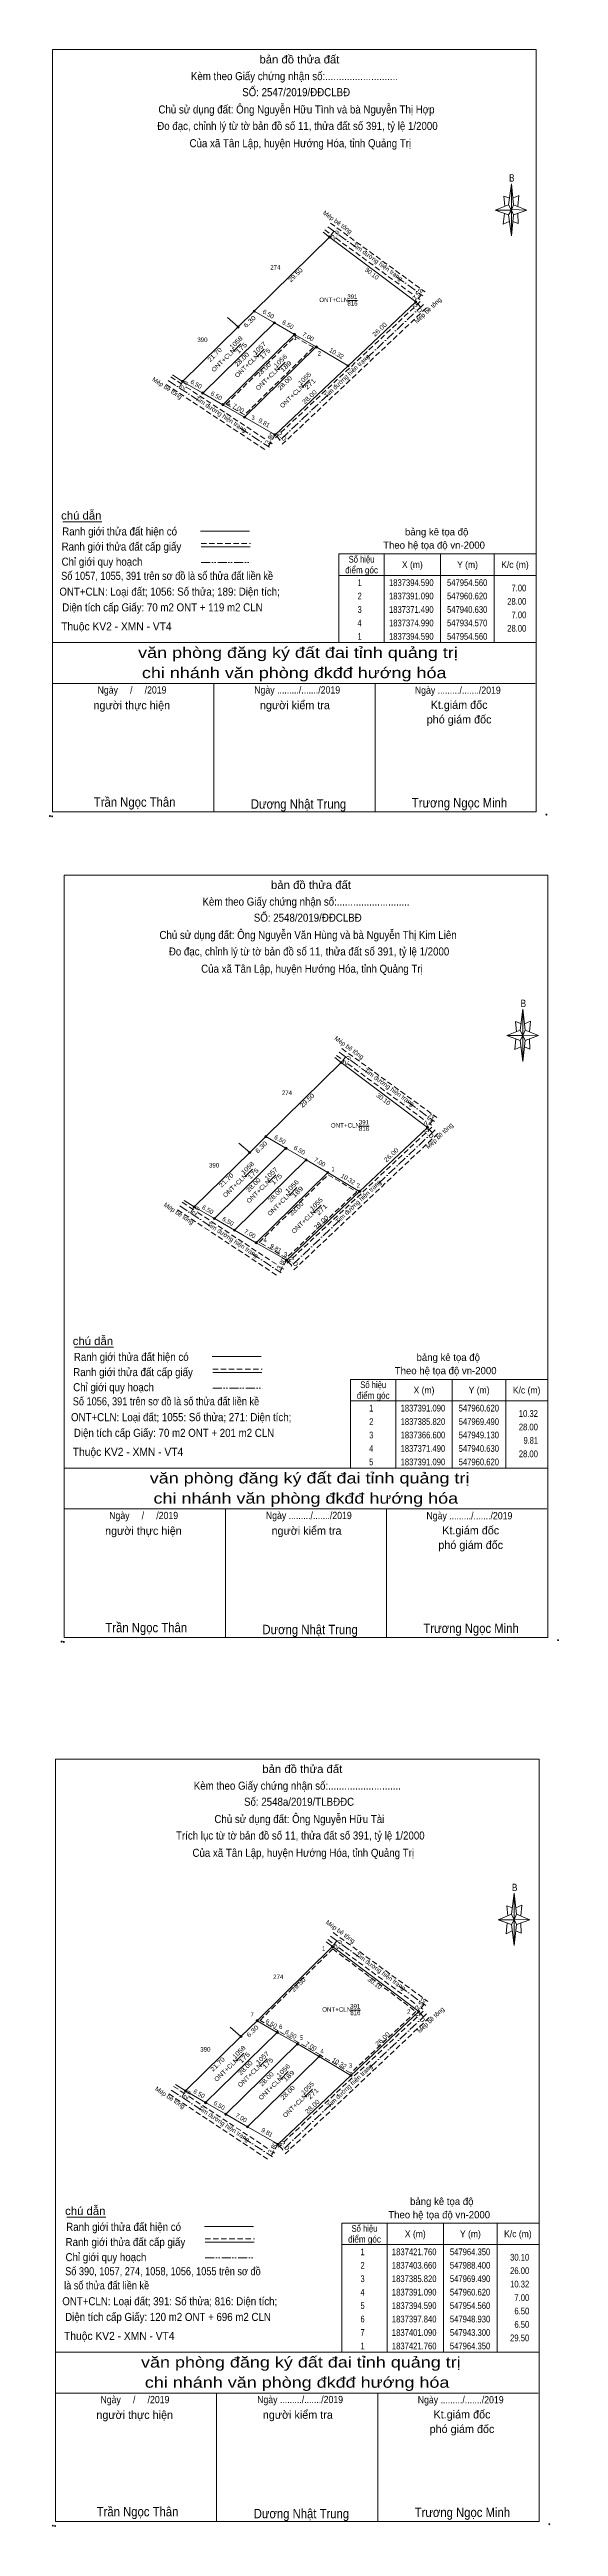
# Model space of a CAD drawing. Header units: metres. Extents: x 547336 to 548230, y 1836093 to 1837463.
# Drawn here: x 547703 to 547845, y 1836093 to 1836785 of the extents above; entities that cross this region are included whole.
import ezdxf
from ezdxf.enums import TextEntityAlignment as Align

# ---------------------------------------------------------------- set-up
doc = ezdxf.new("R2010")
doc.units = ezdxf.units.M
doc.header["$LTSCALE"] = 0.5
doc.header["$PDMODE"] = 32
doc.header["$PDSIZE"] = 0.25
for name, pattern in [('DASH_DOUBLE_DOT', [9.2, 5, -1.2, 0.3, -1.2, 0.3, -1.2]), ('DOT_DASHED', [7.7, 5, -1.2, 0.3, -1.2]), ('MEDIUM_DASHED', [4.5, 3, -1.5])]:
    doc.linetypes.add(name, pattern=pattern)
for name, color, linetype, lineweight in [('1', 7, 'Continuous', 13), ('10', 7, 'MEDIUM_DASHED', 13), ('17', 7, 'Continuous', 13), ('36', 7, 'MEDIUM_DASHED', 13), ('5', 7, 'Continuous', 13), ('6', 7, 'Continuous', 13), ('63', 7, 'Continuous', 13)]:
    doc.layers.add(name, color=color, linetype=linetype, lineweight=lineweight)

msp = doc.modelspace()

# ---------------------------------------------------------------- hatches: boundary and pattern name
at = {"layer": '63'}
for points in [[(547781.58, 1836732.23, 1), (547780.98, 1836732.23, 1)], [(547760.53, 1836711.56, 1), (547759.93, 1836711.56, 1)], [(547766.16, 1836708.31, 1), (547765.56, 1836708.31, 1)], [(547805.63, 1836714.13, 1), (547805.03, 1836714.13, 1)], [(547756.03, 1836707.15, 1), (547755.43, 1836707.15, 1)], [(547771.79, 1836705.06, 1), (547771.19, 1836705.06, 1)], [(547777.85, 1836701.56, 1), (547777.25, 1836701.56, 1)], [(547786.72, 1836696.29, 1), (547786.12, 1836696.29, 1)], [(547740.54, 1836691.95, 1), (547739.94, 1836691.95, 1)], [(547746.17, 1836688.7, 1), (547745.57, 1836688.7, 1)], [(547751.8, 1836685.46, 1), (547751.2, 1836685.46, 1)], [(547757.86, 1836681.96, 1), (547757.26, 1836681.96, 1)], [(547766.36, 1836677.07, 1), (547765.76, 1836677.07, 1)], [(547784.82, 1836501.92, 1), (547784.22, 1836501.92, 1)], [(547763.77, 1836481.25, 1), (547763.17, 1836481.25, 1)], [(547808.87, 1836483.82, 1), (547808.27, 1836483.82, 1)], [(547759.27, 1836476.84, 1), (547758.67, 1836476.84, 1)], [(547769.4, 1836478, 1), (547768.8, 1836478, 1)], [(547775.03, 1836474.75, 1), (547774.43, 1836474.75, 1)], [(547781.09, 1836471.25, 1), (547780.49, 1836471.25, 1)], [(547789.96, 1836465.98, 1), (547789.36, 1836465.98, 1)], [(547743.78, 1836461.64, 1), (547743.18, 1836461.64, 1)], [(547749.41, 1836458.39, 1), (547748.81, 1836458.39, 1)], [(547755.04, 1836455.15, 1), (547754.44, 1836455.15, 1)], [(547761.1, 1836451.65, 1), (547760.5, 1836451.65, 1)], [(547769.6, 1836446.76, 1), (547769, 1836446.76, 1)], [(547782.39, 1836255.27, 1), (547781.79, 1836255.27, 1)], [(547761.34, 1836234.6, 1), (547760.74, 1836234.6, 1)], [(547766.97, 1836231.35, 1), (547766.37, 1836231.35, 1)], [(547806.44, 1836237.17, 1), (547805.84, 1836237.17, 1)], [(547756.84, 1836230.19, 1), (547756.24, 1836230.19, 1)], [(547772.6, 1836228.1, 1), (547772, 1836228.1, 1)], [(547778.66, 1836224.6, 1), (547778.06, 1836224.6, 1)], [(547787.53, 1836219.33, 1), (547786.93, 1836219.33, 1)], [(547741.35, 1836214.99, 1), (547740.75, 1836214.99, 1)], [(547746.98, 1836211.74, 1), (547746.38, 1836211.74, 1)], [(547752.61, 1836208.5, 1), (547752.01, 1836208.5, 1)], [(547758.67, 1836205, 1), (547758.07, 1836205, 1)], [(547767.17, 1836200.11, 1), (547766.57, 1836200.11, 1)]]:
    msp.add_hatch(color=256, dxfattribs=at).paths.add_polyline_path(points)

# ---------------------------------------------------------------- linework, layer by layer
at = {"layer": '1'}
for points in [[(547781.28, 1836732.23), (547805.33, 1836714.13), (547786.42, 1836696.29), (547777.55, 1836701.56), (547771.49, 1836705.06), (547765.86, 1836708.31), (547760.23, 1836711.56)], [(547777.55, 1836701.56), (547786.42, 1836696.29), (547766.06, 1836677.07), (547757.56, 1836681.96)], [(547784.52, 1836501.92), (547808.57, 1836483.82), (547789.66, 1836465.98), (547780.79, 1836471.25), (547774.73, 1836474.75), (547769.1, 1836478), (547763.47, 1836481.25)], [(547766.67, 1836231.35), (547772.3, 1836228.1), (547752.31, 1836208.5), (547746.68, 1836211.74)], [(547772.3, 1836228.1), (547778.36, 1836224.6), (547758.37, 1836205), (547752.31, 1836208.5)], [(547778.36, 1836224.6), (547787.23, 1836219.33), (547766.87, 1836200.11), (547758.37, 1836205)]]:
    msp.add_lwpolyline(points, close=True, dxfattribs=at)
at = {"layer": '1', "linetype": 'MEDIUM_DASHED'}
for points in [[(547771.57, 1836704.44), (547776.73, 1836701.46), (547757.48, 1836682.58), (547752.32, 1836685.56)], [(547780.87, 1836470.62), (547788.83, 1836465.89), (547769.23, 1836447.38), (547761.62, 1836451.75)]]:
    msp.add_lwpolyline(points, close=True, dxfattribs=at)
at = {"layer": '10'}
for p, q in [((547781.48, 1836736.12), (547807.92, 1836716.9)), ((547779.95, 1836734.2), (547781.99, 1836732.71)), ((547782.49, 1836733.84), (547781.28, 1836732.23)), ((547783.1, 1836731.89), (547804.93, 1836715.9)), ((547806.85, 1836716.14), (547805.33, 1836714.13)), ((547805.91, 1836715.19), (547806.48, 1836714.77)), ((547767.66, 1836677.67), (547804.76, 1836712.51)), ((547808.27, 1836712.45), (547768.04, 1836674.4)), ((547806.7, 1836712.68), (547805.33, 1836714.13)), ((547805.54, 1836713.24), (547806.58, 1836714.22)), ((547735.62, 1836691.11), (547763.73, 1836672.57)), ((547736.92, 1836693.24), (547740.12, 1836691.13)), ((547739.24, 1836690.22), (547740.24, 1836691.95)), ((547741.25, 1836690.38), (547763.66, 1836675.61)), ((547764.17, 1836673.77), (547766.06, 1836677.07)), ((547764.61, 1836674.98), (547765.22, 1836674.58)), ((547767.45, 1836675.6), (547766.06, 1836677.07)), ((547766.15, 1836676.25), (547766.81, 1836676.87)), ((547783.19, 1836503.89), (547785.23, 1836502.4)), ((547785.73, 1836503.53), (547784.52, 1836501.92)), ((547784.72, 1836505.81), (547811.16, 1836486.59)), ((547786.34, 1836501.58), (547808.17, 1836485.59)), ((547770.9, 1836447.36), (547808, 1836482.2)), ((547811.51, 1836482.14), (547771.28, 1836444.09)), ((547810.09, 1836485.83), (547808.57, 1836483.82)), ((547809.94, 1836482.37), (547808.57, 1836483.82)), ((547808.78, 1836482.93), (547809.82, 1836483.91)), ((547809.15, 1836484.88), (547809.72, 1836484.46)), ((547738.86, 1836460.8), (547766.97, 1836442.26)), ((547740.16, 1836462.93), (547743.36, 1836460.82)), ((547742.48, 1836459.91), (547743.48, 1836461.64)), ((547744.49, 1836460.07), (547766.9, 1836445.3)), ((547767.41, 1836443.46), (547769.3, 1836446.76)), ((547770.69, 1836445.29), (547769.3, 1836446.76)), ((547769.39, 1836445.94), (547770.05, 1836446.56)), ((547767.85, 1836444.67), (547768.46, 1836444.27)), ((547782.29, 1836259.16), (547808.73, 1836239.94)), ((547780.76, 1836257.24), (547782.8, 1836255.75)), ((547783.3, 1836256.88), (547782.09, 1836255.27)), ((547783.91, 1836254.93), (547805.74, 1836238.94)), ((547807.66, 1836239.18), (547806.14, 1836237.17)), ((547806.72, 1836238.23), (547807.29, 1836237.81)), ((547768.47, 1836200.71), (547805.57, 1836235.55)), ((547809.08, 1836235.49), (547768.85, 1836197.44)), ((547807.51, 1836235.72), (547806.14, 1836237.17)), ((547806.35, 1836236.28), (547807.39, 1836237.26)), ((547736.43, 1836214.15), (547764.54, 1836195.61)), ((547737.73, 1836216.28), (547740.93, 1836214.17)), ((547740.05, 1836213.26), (547741.05, 1836214.99)), ((547742.06, 1836213.42), (547764.47, 1836198.65)), ((547764.98, 1836196.81), (547766.87, 1836200.11)), ((547765.42, 1836198.02), (547766.03, 1836197.62)), ((547768.26, 1836198.64), (547766.87, 1836200.11)), ((547766.96, 1836199.29), (547767.62, 1836199.91))]:
    msp.add_line(p, q, dxfattribs=at)
at = {"layer": '10', "linetype": 'Continuous'}
for p, q in [((547779.47, 1836733.6), (547781.28, 1836732.23)), ((547781.28, 1836732.23), (547805.33, 1836714.13)), ((547752.74, 1836709.75), (547755.73, 1836707.15)), ((547760.23, 1836711.56), (547765.86, 1836708.31)), ((547740.24, 1836691.95), (547755.73, 1836707.15)), ((547757.56, 1836681.96), (547777.55, 1836701.56)), ((547737.46, 1836693.78), (547740.24, 1836691.95)), ((547740.24, 1836691.95), (547745.87, 1836688.7)), ((547782.71, 1836503.29), (547784.52, 1836501.92)), ((547784.52, 1836501.92), (547808.57, 1836483.82)), ((547763.47, 1836481.25), (547769.1, 1836478)), ((547743.48, 1836461.64), (547758.97, 1836476.84)), ((547755.98, 1836479.44), (547758.97, 1836476.84)), ((547760.8, 1836451.65), (547780.79, 1836471.25)), ((547740.7, 1836463.47), (547743.48, 1836461.64)), ((547743.48, 1836461.64), (547749.11, 1836458.39)), ((547780.28, 1836256.64), (547782.09, 1836255.27)), ((547782.09, 1836255.27), (547806.14, 1836237.17)), ((547753.55, 1836232.79), (547756.54, 1836230.19)), ((547761.04, 1836234.6), (547766.67, 1836231.35)), ((547741.05, 1836214.99), (547756.54, 1836230.19)), ((547758.37, 1836205), (547778.36, 1836224.6)), ((547738.27, 1836216.82), (547741.05, 1836214.99)), ((547741.05, 1836214.99), (547746.68, 1836211.74))]:
    msp.add_line(p, q, dxfattribs=at)
for points in [[(547755.73, 1836707.15), (547760.23, 1836711.56), (547781.28, 1836732.23)], [(547745.87, 1836688.7), (547765.86, 1836708.31), (547771.49, 1836705.06)], [(547766.06, 1836677.07), (547786.42, 1836696.29), (547805.33, 1836714.13)], [(547745.87, 1836688.7), (547751.5, 1836685.46), (547771.49, 1836705.06), (547777.55, 1836701.56), (547786.42, 1836696.29)], [(547751.5, 1836685.46), (547757.56, 1836681.96), (547766.06, 1836677.07)], [(547758.97, 1836476.84), (547763.47, 1836481.25), (547784.52, 1836501.92)], [(547769.3, 1836446.76), (547789.66, 1836465.98), (547808.57, 1836483.82)], [(547749.11, 1836458.39), (547769.1, 1836478), (547774.73, 1836474.75)], [(547749.11, 1836458.39), (547754.74, 1836455.15), (547774.73, 1836474.75), (547780.79, 1836471.25), (547789.66, 1836465.98)], [(547754.74, 1836455.15), (547760.8, 1836451.65), (547769.3, 1836446.76)], [(547756.54, 1836230.19), (547761.04, 1836234.6), (547782.09, 1836255.27)], [(547746.68, 1836211.74), (547766.67, 1836231.35), (547772.3, 1836228.1)], [(547766.87, 1836200.11), (547787.23, 1836219.33), (547806.14, 1836237.17)], [(547746.68, 1836211.74), (547752.31, 1836208.5), (547772.3, 1836228.1), (547778.36, 1836224.6), (547787.23, 1836219.33)], [(547752.31, 1836208.5), (547758.37, 1836205), (547766.87, 1836200.11)]]:
    msp.add_lwpolyline(points, dxfattribs=at)
at = {"layer": '17'}
for p, q in [((547706.82, 1836652.79), (547717.68, 1836652.79)), ((547710.06, 1836422.48), (547720.92, 1836422.48)), ((547707.93, 1836179.78), (547718.79, 1836179.78))]:
    msp.add_line(p, q, dxfattribs=at)
at = {"layer": '36'}
msp.add_lwpolyline([(547782.13, 1836254.61), (547805.37, 1836237.13), (547787.16, 1836219.95), (547778.61, 1836225.03), (547772.55, 1836228.53), (547766.92, 1836231.78), (547761.86, 1836234.7)], close=True, dxfattribs=at)
at = {"layer": '5'}
for p, q in [((547831.24, 1836741.24), (547831.99, 1836747.1)), ((547831.24, 1836738.4), (547827.49, 1836739.74)), ((547832.59, 1836738.4), (547831.99, 1836732.54)), ((547833.94, 1836736), (547832.44, 1836736.6)), ((547832.59, 1836741.24), (547836.34, 1836739.74)), ((547833.79, 1836738.84), (547833.94, 1836736)), ((547703.94, 1836619.08), (547838.94, 1836619.08)), ((547703.94, 1836607.68), (547838.64, 1836607.68)), ((547703.94, 1836607.68), (547838.64, 1836607.68)), ((547703.94, 1836607.68), (547838.64, 1836607.68)), ((547748.94, 1836571.84), (547748.94, 1836607.68)), ((547793.94, 1836571.84), (547793.94, 1836607.68)), ((547834.48, 1836510.93), (547835.23, 1836516.79)), ((547834.48, 1836508.09), (547830.73, 1836509.43)), ((547835.83, 1836508.09), (547835.23, 1836502.23)), ((547835.83, 1836510.93), (547839.58, 1836509.43)), ((547837.03, 1836508.53), (547837.18, 1836505.69)), ((547837.18, 1836505.69), (547835.68, 1836506.29)), ((547707.18, 1836388.77), (547842.18, 1836388.77)), ((547707.18, 1836377.37), (547841.88, 1836377.37)), ((547707.18, 1836377.37), (547841.88, 1836377.37)), ((547707.18, 1836377.37), (547841.88, 1836377.37)), ((547752.18, 1836341.53), (547752.18, 1836377.37)), ((547797.18, 1836341.53), (547797.18, 1836377.37)), ((547832.05, 1836264.28), (547832.8, 1836270.14)), ((547832.05, 1836261.44), (547828.3, 1836262.78)), ((547833.4, 1836261.44), (547832.8, 1836255.58)), ((547834.75, 1836259.04), (547833.25, 1836259.64)), ((547833.4, 1836264.28), (547837.15, 1836262.78)), ((547834.6, 1836261.88), (547834.75, 1836259.04)), ((547704.75, 1836142.12), (547839.75, 1836142.12)), ((547704.75, 1836130.72), (547839.45, 1836130.72)), ((547704.75, 1836130.72), (547839.45, 1836130.72)), ((547704.75, 1836130.72), (547839.45, 1836130.72)), ((547749.75, 1836094.88), (547749.75, 1836130.72)), ((547794.75, 1836094.88), (547794.75, 1836130.72))]:
    msp.add_line(p, q, dxfattribs=at)
for points in [[(547703.94, 1836784.54), (547838.94, 1836784.54), (547838.94, 1836571.84), (547703.94, 1836571.84)], [(547831.99, 1836747.1), (547832.59, 1836741.24), (547831.99, 1836739.74)], [(547831.99, 1836739.74), (547827.49, 1836739.74), (547831.24, 1836741.24), (547832.59, 1836738.4), (547836.34, 1836739.74), (547831.99, 1836739.9)], [(547831.99, 1836739.74), (547831.99, 1836732.54), (547831.24, 1836738.4)], [(547707.18, 1836554.23), (547842.18, 1836554.23), (547842.18, 1836341.53), (547707.18, 1836341.53)], [(547835.23, 1836516.79), (547835.83, 1836510.93), (547835.23, 1836509.43)], [(547835.23, 1836509.43), (547830.73, 1836509.43), (547834.48, 1836510.93), (547835.83, 1836508.09), (547839.58, 1836509.43), (547835.23, 1836509.59)], [(547835.23, 1836509.43), (547835.23, 1836502.23), (547834.48, 1836508.09)], [(547704.75, 1836307.58), (547839.75, 1836307.58), (547839.75, 1836094.88), (547704.75, 1836094.88)], [(547832.8, 1836270.14), (547833.4, 1836264.28), (547832.8, 1836262.78)], [(547832.8, 1836262.78), (547828.3, 1836262.78), (547832.05, 1836264.28), (547833.4, 1836261.44), (547837.15, 1836262.78), (547832.8, 1836262.94)], [(547832.8, 1836262.78), (547832.8, 1836255.58), (547832.05, 1836261.44)]]:
    msp.add_lwpolyline(points, close=True, dxfattribs=at)
for points in [[(547831.54, 1836743.04), (547829.89, 1836743.64), (547830.19, 1836740.8)], [(547832.44, 1836743.04), (547834.09, 1836743.8), (547833.79, 1836740.8)], [(547831.99, 1836739.74), (547831.24, 1836741.24), (547827.49, 1836739.74)], [(547830.04, 1836738.84), (547829.74, 1836735.84), (547831.39, 1836736.6)], [(547831.99, 1836739.74), (547832.59, 1836738.4), (547836.34, 1836739.74)], [(547838.94, 1836571.84), (547703.94, 1836571.84), (547703.94, 1836607.68)], [(547835.23, 1836509.43), (547834.48, 1836510.93), (547830.73, 1836509.43)], [(547833.28, 1836508.53), (547832.98, 1836505.53), (547834.63, 1836506.29)], [(547834.78, 1836512.73), (547833.13, 1836513.33), (547833.43, 1836510.49)], [(547835.23, 1836509.43), (547835.83, 1836508.09), (547839.58, 1836509.43)], [(547835.68, 1836512.73), (547837.33, 1836513.49), (547837.03, 1836510.49)], [(547842.18, 1836341.53), (547707.18, 1836341.53), (547707.18, 1836377.37)], [(547832.35, 1836266.08), (547830.7, 1836266.68), (547831, 1836263.84)], [(547833.25, 1836266.08), (547834.9, 1836266.84), (547834.6, 1836263.84)], [(547832.8, 1836262.78), (547832.05, 1836264.28), (547828.3, 1836262.78)], [(547830.85, 1836261.88), (547830.55, 1836258.88), (547832.2, 1836259.64)], [(547832.8, 1836262.78), (547833.4, 1836261.44), (547837.15, 1836262.78)], [(547839.75, 1836094.88), (547704.75, 1836094.88), (547704.75, 1836130.72)]]:
    msp.add_lwpolyline(points, dxfattribs=at)
for p in [(547703.23, 1836570.68), (547703.83, 1836570.58), (547706.47, 1836340.37), (547707.07, 1836340.27), (547704.04, 1836093.72), (547704.64, 1836093.62)]:
    msp.add_point(p, dxfattribs=at)
at = {"layer": '6'}
for p, q in [((547745.22, 1836650.19), (547758.92, 1836650.19)), ((547745.42, 1836645.79), (547759.14, 1836645.79)), ((547748.46, 1836419.88), (547762.16, 1836419.88)), ((547748.66, 1836415.48), (547762.38, 1836415.48)), ((547746.33, 1836177.18), (547760.03, 1836177.18)), ((547746.53, 1836172.78), (547760.25, 1836172.78))]:
    msp.add_line(p, q, dxfattribs=at)
at = {"layer": '6', "linetype": 'MEDIUM_DASHED'}
for p, q in [((547745.42, 1836646.72), (547759.22, 1836646.72)), ((547748.66, 1836416.41), (547762.46, 1836416.41)), ((547746.53, 1836173.71), (547760.33, 1836173.71))]:
    msp.add_line(p, q, dxfattribs=at)
at = {"layer": '6'}
for p in [(547841.78, 1836571.08), (547845.02, 1836340.77), (547842.59, 1836094.12)]:
    msp.add_point(p, dxfattribs=at)
at = {"layer": '63', "linetype": 'DOT_DASHED'}
for p, q in [((547780.74, 1836735.11), (547788.58, 1836729.41)), ((547799.98, 1836721.14), (547807.33, 1836715.79)), ((547807.51, 1836713.45), (547790.86, 1836697.71)), ((547736.2, 1836692.22), (547744.71, 1836686.61)), ((547780.86, 1836688.25), (547767.02, 1836675.16)), ((547756.39, 1836678.9), (547764.49, 1836673.56)), ((547783.98, 1836504.8), (547791.82, 1836499.1)), ((547803.22, 1836490.83), (547810.57, 1836485.48)), ((547810.75, 1836483.14), (547794.1, 1836467.4)), ((547739.44, 1836461.91), (547747.95, 1836456.3)), ((547784.1, 1836457.94), (547770.26, 1836444.85)), ((547759.63, 1836448.59), (547767.73, 1836443.25)), ((547781.55, 1836258.15), (547789.39, 1836252.45)), ((547800.79, 1836244.18), (547808.14, 1836238.83)), ((547808.32, 1836236.49), (547791.67, 1836220.75)), ((547737.01, 1836215.26), (547745.52, 1836209.65)), ((547781.67, 1836211.29), (547767.83, 1836198.2)), ((547757.2, 1836201.94), (547765.3, 1836196.6))]:
    msp.add_line(p, q, dxfattribs=at)
at = {"layer": '63'}
for p, q in [((547786.29, 1836714.51), (547789.08, 1836714.51)), ((547754.33, 1836700.31), (547756.5, 1836702.48)), ((547760.88, 1836698.74), (547763.05, 1836700.91)), ((547766.72, 1836695.18), (547768.89, 1836697.35)), ((547773.48, 1836690.26), (547775.65, 1836692.43)), ((547796.48, 1836643.84), (547796.48, 1836619.08)), ((547812.24, 1836643.84), (547812.24, 1836619.08)), ((547827.24, 1836643.84), (547827.24, 1836619.08)), ((547783.88, 1836637.84), (547838.94, 1836637.84)), ((547789.53, 1836484.2), (547792.32, 1836484.2)), ((547757.57, 1836470), (547759.74, 1836472.17)), ((547764.12, 1836468.43), (547766.29, 1836470.6)), ((547769.96, 1836464.87), (547772.13, 1836467.04)), ((547776.72, 1836459.95), (547778.89, 1836462.12)), ((547799.74, 1836413.51), (547799.74, 1836388.77)), ((547815.48, 1836413.51), (547815.48, 1836388.77)), ((547830.48, 1836413.51), (547830.48, 1836388.77)), ((547787.14, 1836407.51), (547842.18, 1836407.51)), ((547787.1, 1836237.55), (547789.89, 1836237.55)), ((547755.14, 1836223.35), (547757.31, 1836225.52)), ((547761.69, 1836221.78), (547763.86, 1836223.95)), ((547767.53, 1836218.22), (547769.7, 1836220.39)), ((547774.29, 1836213.3), (547776.46, 1836215.47)), ((547797.3, 1836178.12), (547797.3, 1836142.12)), ((547813.05, 1836178.12), (547813.05, 1836142.12)), ((547828.05, 1836178.12), (547828.05, 1836142.12)), ((547784.7, 1836172.12), (547839.75, 1836172.12))]:
    msp.add_line(p, q, dxfattribs=at)
at = {"layer": '63', "linetype": 'DASH_DOUBLE_DOT'}
for p, q in [((547745.47, 1836641.41), (547759.27, 1836641.41)), ((547748.71, 1836411.1), (547762.51, 1836411.1)), ((547746.58, 1836168.4), (547760.38, 1836168.4))]:
    msp.add_line(p, q, dxfattribs=at)
at = {"layer": '63'}
for points in [[(547783.88, 1836643.84), (547838.94, 1836643.84), (547838.94, 1836619.08), (547783.88, 1836619.08)], [(547787.14, 1836413.51), (547842.18, 1836413.51), (547842.18, 1836388.77), (547787.14, 1836388.77)], [(547784.7, 1836178.12), (547839.75, 1836178.12), (547839.75, 1836142.12), (547784.7, 1836142.12)]]:
    msp.add_lwpolyline(points, close=True, dxfattribs=at)
for centre in [(547781.28, 1836732.23), (547760.23, 1836711.56), (547765.86, 1836708.31), (547805.33, 1836714.13), (547755.73, 1836707.15), (547771.49, 1836705.06), (547777.55, 1836701.56), (547786.42, 1836696.29), (547740.24, 1836691.95), (547745.87, 1836688.7), (547751.5, 1836685.46), (547757.56, 1836681.96), (547766.06, 1836677.07), (547784.52, 1836501.92), (547763.47, 1836481.25), (547808.57, 1836483.82), (547758.97, 1836476.84), (547769.1, 1836478), (547774.73, 1836474.75), (547780.79, 1836471.25), (547789.66, 1836465.98), (547743.48, 1836461.64), (547749.11, 1836458.39), (547754.74, 1836455.15), (547760.8, 1836451.65), (547769.3, 1836446.76), (547782.09, 1836255.27), (547761.04, 1836234.6), (547766.67, 1836231.35), (547806.14, 1836237.17), (547756.54, 1836230.19), (547772.3, 1836228.1), (547778.36, 1836224.6), (547787.23, 1836219.33), (547741.05, 1836214.99), (547746.68, 1836211.74), (547752.31, 1836208.5), (547758.37, 1836205), (547766.87, 1836200.11)]:
    msp.add_circle(centre, 0.3, dxfattribs=at)

# ---------------------------------------------------------------- texts
at = {"layer": '1'}
for s, width, p in [('ONT+CLN', 0.95, (547782.44, 1836714.08)), ('391', 0.8, (547787.62, 1836714.95)), ('816', 0.85, (547787.655, 1836713.1)), ('ONT+CLN', 0.95, (547785.68, 1836483.77)), ('816', 0.85, (547790.895, 1836482.79)), ('391', 0.8, (547790.86, 1836484.64)), ('ONT+CLN', 0.95, (547783.25, 1836237.12)), ('391', 0.8, (547788.43, 1836237.99)), ('816', 0.85, (547788.465, 1836236.14))]:
    msp.add_text(s, height=1.25, dxfattribs=dict(at, width=width)).set_placement(p, align=Align.CENTER)
at = {"layer": '10', "width": 0.85}
for s, p in [('274', (547766.13, 1836723.17)), ('390', (547745.79, 1836702.94)), ('274', (547769.37, 1836492.86)), ('390', (547749.03, 1836472.63)), ('274', (547766.94, 1836246.21)), ('390', (547746.6, 1836225.98))]:
    msp.add_text(s, height=1.25, dxfattribs=at).set_placement(p, align=Align.CENTER)
at = {"layer": '36'}
for s, width, p in [('1', 0.65, (547771.695, 1836703.52)), ('2', 0.8, (547778.43, 1836699.16)), ('4', 0.8, (547753.135, 1836685.13)), ('3', 0.75, (547759.91, 1836681.23)), ('1', 0.65, (547782.225, 1836471.59)), ('2', 0.8, (547789.27, 1836466.97)), ('4', 0.8, (547763.265, 1836451.77)), ('3', 0.75, (547769.02, 1836447.78)), ('1', 0.65, (547779.625, 1836254.16)), ('7', 0.75, (547759.66, 1836235.72)), ('6', 0.8, (547767.65, 1836232.28)), ('2', 0.8, (547803.35, 1836236.53)), ('5', 0.75, (547773.42, 1836229.24)), ('4', 0.8, (547779.175, 1836225.49)), ('3', 0.75, (547787.12, 1836221.49))]:
    msp.add_text(s, height=1.25, dxfattribs=dict(at, width=width)).set_placement(p, align=Align.CENTER)
for s, p in [('Theo hệ tọa độ vn-2000', (547810.425, 1836645.27)), ('bảng kê tọa độ', (547811.145, 1836648.98)), ('bảng kê tọa độ', (547814.385, 1836418.67)), ('Theo hệ tọa độ vn-2000', (547813.665, 1836414.96)), ('bảng kê tọa độ', (547812.575, 1836183.18)), ('Theo hệ tọa độ vn-2000', (547811.855, 1836179.47))]:
    msp.add_text(s, height=2, dxfattribs=at).set_placement(p, align=Align.CENTER)
at = {"layer": '5'}
for s, height, width, p in [('Kèm theo Giấy chứng nhận số:...........................', 2.25, 0.9, (547771.46, 1836776)), ('bản đồ thửa đất', 2.25, 1.05, (547772.845, 1836780.66)), ('SỐ: 2547/2019/ĐĐCLBĐ', 2.25, 0.9, (547771.935, 1836771.52)), ('Đo đạc, chỉnh lý từ tờ bản đồ số 11, thửa đất số 391, tỷ lệ 1/2000 ', 2.25, 0.9, (547772.67, 1836762.1)), ('Chủ sử dụng đất: Ông Nguyễn Hữu Tình và bà Nguyễn Thị Hợp', 2.25, 0.9, (547772.02, 1836766.7)), ('Của xã Tân Lập, huyện Hướng Hóa, tỉnh Quảng Trị', 2.25, 0.9, (547773.105, 1836757.28)), ('B', 2.066, 0.8, (547832.115, 1836747.7)), ('văn phòng đăng ký đất đai tỉnh quảng trị', 3, 1.25, (547772.435, 1836614.8)), ('chi nhánh văn phòng đkđđ hướng hóa', 3, 1.25, (547771.395, 1836609.16)), ('Ngày     /     /2019', 2.025, 0.9, (547726.135, 1836604.85)), ('Ngày ........./......./2019', 2.025, 0.9, (547772.225, 1836604.86)), ('Ngày ........./......./2019', 2.025, 0.9, (547817.045, 1836604.79)), ('Trần Ngọc Thân', 2.62, 0.9, (547726.86, 1836573.28)), ('Dương Nhật Trung', 2.62, 0.9, (547772.595, 1836572.74)), ('Trương Ngọc Minh', 2.62, 0.9, (547817.52, 1836573.08)), ('bản đồ thửa đất', 2.25, 1.05, (547776.085, 1836550.35)), ('Kèm theo Giấy chứng nhận số:...........................', 2.25, 0.9, (547774.7, 1836545.69)), ('SỐ: 2548/2019/ĐĐCLBĐ', 2.25, 0.9, (547775.175, 1836541.21)), ('Chủ sử dụng đất: Ông Nguyễn Văn Hùng và bà Nguyễn Thị Kim Liên', 2.25, 0.9, (547775.26, 1836536.39)), ('Đo đạc, chỉnh lý từ tờ bản đồ số 11, thửa đất số 391, tỷ lệ 1/2000 ', 2.25, 0.9, (547775.91, 1836531.79)), ('Của xã Tân Lập, huyện Hướng Hóa, tỉnh Quảng Trị', 2.25, 0.9, (547776.345, 1836526.97)), ('B', 2.066, 0.8, (547835.355, 1836517.39)), ('văn phòng đăng ký đất đai tỉnh quảng trị', 3, 1.25, (547775.675, 1836384.49)), ('Ngày     /     /2019', 2.025, 0.9, (547729.375, 1836374.54)), ('chi nhánh văn phòng đkđđ hướng hóa', 3, 1.25, (547774.635, 1836378.85)), ('Ngày ........./......./2019', 2.025, 0.9, (547775.465, 1836374.55)), ('Ngày ........./......./2019', 2.025, 0.9, (547820.285, 1836374.48)), ('Trần Ngọc Thân', 2.62, 0.9, (547730.1, 1836342.97)), ('Dương Nhật Trung', 2.62, 0.9, (547775.835, 1836342.43)), ('Trương Ngọc Minh', 2.62, 0.9, (547820.76, 1836342.77)), ('Kèm theo Giấy chứng nhận số:...........................', 2.25, 0.9, (547772.27, 1836299.04)), ('bản đồ thửa đất', 2.25, 1.05, (547773.655, 1836303.7)), ('Số: 2548a/2019/TLBĐĐC', 2.25, 0.9, (547772.75, 1836294.56)), ('Trích lục từ tờ bản đồ số 11, thửa đất số 391, tỷ lệ 1/2000 ', 2.25, 0.9, (547773.475, 1836285.14)), ('Chủ sử dụng đất: Ông Nguyễn Hữu Tài', 2.25, 0.9, (547772.83, 1836289.74)), ('Của xã Tân Lập, huyện Hướng Hóa, tỉnh Quảng Trị', 2.25, 0.9, (547773.915, 1836280.32)), ('B', 2.066, 0.8, (547832.925, 1836270.74)), ('văn phòng đăng ký đất đai tỉnh quảng trị', 3, 1.25, (547773.245, 1836137.84)), ('chi nhánh văn phòng đkđđ hướng hóa', 3, 1.25, (547772.205, 1836132.2)), ('Ngày     /     /2019', 2.025, 0.9, (547726.945, 1836127.89)), ('Ngày ........./......./2019', 2.025, 0.9, (547773.035, 1836127.9)), ('Ngày ........./......./2019', 2.025, 0.9, (547817.855, 1836127.83)), ('Trần Ngọc Thân', 2.62, 0.9, (547727.67, 1836096.32)), ('Dương Nhật Trung', 2.62, 0.9, (547773.405, 1836095.78)), ('Trương Ngọc Minh', 2.62, 0.9, (547818.33, 1836096.12))]:
    msp.add_text(s, height=height, dxfattribs=dict(at, width=width)).set_placement(p, align=Align.CENTER)
for s, p in [('người thực hiện', (547726.07, 1836600.47)), ('người kiểm tra', (547771.59, 1836600.5)), ('phó giám đốc', (547817.41, 1836596.52)), ('Kt.giám đốc', (547817.405, 1836600.59)), ('người thực hiện', (547729.31, 1836370.16)), ('người kiểm tra', (547774.83, 1836370.19)), ('Kt.giám đốc', (547820.645, 1836370.28)), ('phó giám đốc', (547820.65, 1836366.21)), ('người thực hiện', (547726.88, 1836123.51)), ('người kiểm tra', (547772.4, 1836123.54)), ('phó giám đốc', (547818.22, 1836119.56)), ('Kt.giám đốc', (547818.215, 1836123.63))]:
    msp.add_text(s, height=2.25, dxfattribs=at).set_placement(p, align=Align.CENTER)
at = {"layer": '6'}
for s, width, p in [('chú dẫn', 1.05, (547706.35, 1836653.41)), ('Ranh giới thửa đất cấp giấy', 0.9, (547706.48, 1836644.74)), ('Ranh giới thửa đất hiện có ', 0.9, (547706.65, 1836648.97)), ('Số 1057, 1055, 391 trên sơ đồ là số thửa đất liền kề', 0.85, (547706.36, 1836636.59)), ('Chỉ giới quy hoạch', 0.9, (547706.47, 1836640.53)), ('ONT+CLN: Loại đất; 1056: Số thửa; 189: Diện tích;', 0.9, (547705.86, 1836632.17)), ('Thuộc KV2 - XMN - VT4', 0.95, (547706.36, 1836622.49)), ('Diện tích cấp Giấy: 70 m2 ONT + 119 m2 CLN', 0.9, (547706.66, 1836627.79)), ('chú dẫn', 1.05, (547709.59, 1836423.1)), ('Ranh giới thửa đất hiện có ', 0.9, (547709.89, 1836418.66)), ('Chỉ giới quy hoạch', 0.9, (547709.71, 1836410.22)), ('Ranh giới thửa đất cấp giấy', 0.9, (547709.72, 1836414.43)), ('ONT+CLN: Loại đất; 1055: Số thửa; 271: Diện tích;', 0.9, (547709.1, 1836401.86)), ('Số 1056, 391 trên sơ đồ là số thửa đất liền kề', 0.85, (547709.6, 1836406.28)), ('Diện tích cấp Giấy: 70 m2 ONT + 201 m2 CLN', 0.9, (547709.9, 1836397.48)), ('Thuộc KV2 - XMN - VT4', 0.95, (547709.6, 1836392.18)), ('chú dẫn', 1.05, (547707.46, 1836180.4)), ('Ranh giới thửa đất hiện có ', 0.9, (547707.76, 1836175.96)), ('Chỉ giới quy hoạch', 0.9, (547707.58, 1836167.52)), ('Ranh giới thửa đất cấp giấy', 0.9, (547707.59, 1836171.73)), ('là số thửa đất liền kề', 0.85, (547707.17, 1836159.63)), ('Số 390, 1057, 274, 1058, 1056, 1055 trên sơ đồ', 0.85, (547707.47, 1836163.58)), ('ONT+CLN: Loại đất; 391: Số thửa; 816: Diện tích;', 0.9, (547706.67, 1836155.21)), ('Diện tích cấp Giấy: 120 m2 ONT + 696 m2 CLN', 0.9, (547707.47, 1836150.83)), ('Thuộc KV2 - XMN - VT4', 0.95, (547707.17, 1836145.53))]:
    msp.add_text(s, height=2.25, dxfattribs=dict(at, width=width)).set_placement(p)
at = {"layer": '63'}
for s, rotation, p in [('Mép bê tông', 323.986, (547783.1326, 1836735.9003)), ('Mép bê tông', 43.405, (547809.1205, 1836711.3163)), ('6.50', 330.004, (547763.8725, 1836710.2153)), ('6.50', 330.004, (547769.3325, 1836707.2553)), ('7.00', 329.991, (547774.9524, 1836703.9149)), ('10.32', 329.284, (547782.8708, 1836699.2085)), ('Tim đường hiện trạng', 43.4, (547786.4856, 1836692.9837)), ('Mép bê tông', 326.593, (547735.6209, 1836689.5995)), ('6.50', 330.004, (547743.7225, 1836690.6453)), ('6.50', 330.08, (547749.3633, 1836687.3976)), ('7.00', 329.991, (547755.4824, 1836683.9349)), ('9.81', 330.088, (547762.6983, 1836679.8553)), ('3.80', 60.199, (547765.1088, 1836675.7544)), ('Mép bê tông', 323.986, (547786.3727, 1836505.5902)), ('6.50', 330.004, (547767.1125, 1836479.9053)), ('Mép bê tông', 43.405, (547812.3605, 1836481.0063)), ('6.50', 330.004, (547772.5725, 1836476.9453)), ('7.00', 329.991, (547778.1924, 1836473.6049)), ('Tim đường hiện trạng', 43.4, (547789.7256, 1836462.6737)), ('10.32', 329.284, (547786.1108, 1836468.8985)), ('Mép bê tông', 326.593, (547738.8609, 1836459.2895)), ('6.50', 330.004, (547746.9625, 1836460.3353)), ('6.50', 330.08, (547752.6033, 1836457.0876)), ('7.00', 329.991, (547758.7224, 1836453.6249)), ('9.81', 330.088, (547765.9383, 1836449.5453)), ('3.80', 60.199, (547768.3488, 1836445.4444)), ('Mép bê tông', 323.986, (547783.9426, 1836258.9403)), ('Mép bê tông', 43.405, (547809.9305, 1836234.3563)), ('6.50', 330.004, (547764.6825, 1836233.2553)), ('6.50', 330.004, (547770.1425, 1836230.2953)), ('7.00', 329.991, (547775.7624, 1836226.9549)), ('10.32', 329.284, (547783.6808, 1836222.2485)), ('Tim đường hiện trạng', 43.4, (547787.2956, 1836216.0237)), ('Mép bê tông', 326.593, (547736.4309, 1836212.6395)), ('6.50', 330.004, (547744.5325, 1836213.6853)), ('6.50', 330.08, (547750.1733, 1836210.4376)), ('7.00', 329.991, (547756.2924, 1836206.9749)), ('9.81', 330.088, (547763.5083, 1836202.8953)), ('3.80', 60.199, (547765.9188, 1836198.7944))]:
    msp.add_text(s, height=1.25, rotation=rotation, dxfattribs=at).set_placement(p, align=Align.CENTER)
for s, height, rotation, width, p in [('2.0', 1.25, 53.073, 1.15, (547783.3827, 1836732.4645)), ('Tim đường hiện trạng', 1.25, 323.998, 0.95, (547794.3276, 1836724.8341)), ('29.50', 1.25, 44.478, 1.15, (547772.1921, 1836721.2008)), ('30.10', 1.25, 323.035, 1.05, (547792.6742, 1836721.5271)), ('2.52', 1.25, 52.903, 1.1, (547806.2891, 1836715.853)), ('6.30', 1.25, 44.421, 1.2, (547759.3826, 1836708.1837)), ('26.00', 1.25, 43.332, 1.15, (547795.6661, 1836705.9973)), ('2.0', 1.25, 313.375, 1.25, (547805.3221, 1836711.9741)), ('21.70', 1.25, 44.459, 1.15, (547749.6324, 1836698.95)), ('ONT+CLN', 1.25, 44.436, 1.1, (547752.0674, 1836697.4672)), ('1058', 1.25, 44.436, 1.15, (547755.5924, 1836702.3518)), ('175', 1.25, 44.436, 1.25, (547757.1174, 1836700.8125)), ('1057', 1.25, 44.436, 1.15, (547762.1424, 1836700.7818)), ('175', 1.25, 44.436, 1.25, (547763.6674, 1836699.2425)), ('28.00', 1.25, 44.45, 1.15, (547757.2023, 1836697.6294)), ('ONT+CLN', 1.25, 44.436, 1.1, (547758.6174, 1836695.8972)), ('ONT+CLN', 1.25, 44.436, 1.1, (547764.4574, 1836692.3372)), ('28.00', 1.25, 44.436, 1.15, (547763.3124, 1836694.8286)), ('1056', 1.25, 44.436, 1.2, (547767.9824, 1836697.2116)), ('189', 1.25, 44.436, 1.3, (547769.5074, 1836695.6823)), ('1055', 1.25, 44.436, 1.15, (547774.7424, 1836692.3018)), ('2.0', 1.25, 59.971, 1.05, (547741.2705, 1836690.6072)), ('Tim đường hiện trạng', 1.25, 326.591, 0.95, (547750.6359, 1836682.2668)), ('28.00', 1.25, 44.436, 1.15, (547769.1924, 1836691.0486)), ('ONT+CLN', 1.25, 44.436, 1.1, (547771.2174, 1836687.4172)), ('28.00', 1.25, 43.35, 1.15, (547776.086, 1836687.1582)), ('271', 1.25, 44.436, 1.25, (547776.2774, 1836690.7731)), ('2.0', 1.25, 313.398, 1.25, (547767.5027, 1836676.2444)), ('2.0', 1.25, 53.073, 1.15, (547786.6227, 1836502.1545)), ('Tim đường hiện trạng', 1.25, 323.998, 0.95, (547797.5676, 1836494.5241)), ('29.50', 1.25, 44.478, 1.15, (547775.4321, 1836490.8908)), ('30.10', 1.25, 323.035, 1.05, (547795.9142, 1836491.2171)), ('2.52', 1.25, 52.903, 1.1, (547809.5291, 1836485.543)), ('6.30', 1.25, 44.421, 1.2, (547762.6226, 1836477.8737)), ('2.0', 1.25, 313.375, 1.25, (547808.5622, 1836481.6641)), ('1058', 1.25, 44.436, 1.15, (547758.8324, 1836472.0418)), ('26.00', 1.25, 43.332, 1.15, (547798.9061, 1836475.6873)), ('21.70', 1.249, 44.459, 1.15, (547752.8724, 1836468.64)), ('ONT+CLN', 1.25, 44.436, 1.1, (547755.3074, 1836467.1572)), ('28.00', 1.25, 44.45, 1.15, (547760.4423, 1836467.3194)), ('ONT+CLN', 1.25, 44.436, 1.1, (547761.8574, 1836465.5872)), ('175', 1.25, 44.436, 1.25, (547760.3574, 1836470.5025)), ('1057', 1.25, 44.436, 1.15, (547765.3824, 1836470.4718)), ('28.00', 1.25, 44.436, 1.15, (547766.5524, 1836464.5186)), ('175', 1.25, 44.436, 1.25, (547766.9074, 1836468.9325)), ('1056', 1.25, 44.436, 1.2, (547771.2224, 1836466.9016)), ('189', 1.25, 44.436, 1.3, (547772.7474, 1836465.3723)), ('2.0', 1.25, 59.971, 1.05, (547744.5105, 1836460.2972)), ('ONT+CLN', 1.25, 44.436, 1.1, (547767.6974, 1836462.0272)), ('28.00', 1.25, 44.436, 1.15, (547772.4324, 1836460.7386)), ('ONT+CLN', 1.25, 44.436, 1.1, (547774.4574, 1836457.1072)), ('1055', 1.25, 44.436, 1.15, (547777.9824, 1836461.9918)), ('28.00', 1.25, 43.35, 1.15, (547779.326, 1836456.8482)), ('271', 1.25, 44.436, 1.25, (547779.5174, 1836460.4631)), ('Tim đường hiện trạng', 1.25, 326.591, 0.95, (547753.8759, 1836451.9568)), ('2.0', 1.25, 313.398, 1.25, (547770.7427, 1836445.9344)), ('2.0', 1.25, 53.073, 1.15, (547784.1927, 1836255.5045)), ('Tim đường hiện trạng', 1.25, 323.998, 0.95, (547795.1376, 1836247.8741)), ('29.50', 1.25, 44.478, 1.15, (547773.0021, 1836244.2408)), ('30.10', 1.25, 323.035, 1.05, (547793.4842, 1836244.5671)), ('2.52', 1.25, 52.903, 1.1, (547807.0991, 1836238.893)), ('6.30', 1.25, 44.421, 1.2, (547760.1926, 1836231.2237)), ('26.00', 1.25, 43.332, 1.15, (547796.4761, 1836229.0373)), ('2.0', 1.25, 313.375, 1.25, (547806.1321, 1836235.0141)), ('21.70', 1.25, 44.459, 1.15, (547750.4424, 1836221.99)), ('ONT+CLN', 1.25, 44.436, 1.1, (547752.8774, 1836220.5072)), ('1058', 1.25, 44.436, 1.15, (547756.4024, 1836225.3918)), ('175', 1.25, 44.436, 1.25, (547757.9274, 1836223.8525)), ('1057', 1.25, 44.436, 1.15, (547762.9524, 1836223.8218)), ('175', 1.25, 44.436, 1.25, (547764.4774, 1836222.2825)), ('ONT+CLN', 1.25, 44.436, 1.1, (547759.4274, 1836218.9372)), ('28.00', 1.25, 44.45, 1.15, (547758.2123, 1836220.9794)), ('ONT+CLN', 1.25, 44.436, 1.1, (547765.2674, 1836215.3772)), ('28.00', 1.25, 44.436, 1.15, (547764.1224, 1836217.8686)), ('1056', 1.25, 44.436, 1.2, (547768.7924, 1836220.2516)), ('189', 1.25, 44.436, 1.3, (547770.3174, 1836218.7223)), ('1055', 1.25, 44.436, 1.15, (547775.5524, 1836215.3418)), ('2.0', 1.25, 59.971, 1.05, (547742.0805, 1836213.6472)), ('Tim đường hiện trạng', 1.25, 326.591, 0.95, (547751.4459, 1836205.3068)), ('28.00', 1.25, 44.436, 1.15, (547770.0024, 1836214.0886)), ('ONT+CLN', 1.25, 44.436, 1.1, (547772.0274, 1836210.4572)), ('28.00', 1.25, 43.35, 1.15, (547776.896, 1836210.1982)), ('271', 1.25, 44.436, 1.25, (547777.0874, 1836213.8131)), ('2.0', 1.25, 313.398, 1.25, (547768.3127, 1836199.2844))]:
    msp.add_text(s, height=height, rotation=rotation, dxfattribs=dict(at, width=width)).set_placement(p, align=Align.CENTER)
for s, height, width, p in [('điểm góc', 1.875, 0.9, (547790.195, 1836638.4)), ('Số hiệu', 1.875, 0.85, (547790.185, 1836641.4)), ('X (m)', 1.875, 0.95, (547804.365, 1836639.9)), ('Y (m)', 1.875, 0.95, (547819.755, 1836639.9)), ('K/c (m)', 1.875, 0.95, (547833.005, 1836639.9)), ('2', 1.87, 0.8, (547789.66, 1836631.13)), ('1', 1.87, 0.65, (547789.66, 1836634.88)), ('1837394.590', 1.875, 0.85, (547804.07, 1836634.88)), ('1837391.090', 1.875, 0.85, (547804.07, 1836631.13)), ('547954.560', 1.875, 0.85, (547819.665, 1836634.88)), ('547960.620', 1.875, 0.85, (547819.665, 1836631.13)), ('4', 1.87, 0.8, (547789.645, 1836623.63)), ('3', 1.87, 0.75, (547789.66, 1836627.38)), ('1837371.490', 1.875, 0.85, (547804.07, 1836627.38)), ('1837374.990', 1.875, 0.85, (547804.07, 1836623.63)), ('547940.630', 1.875, 0.85, (547819.665, 1836627.38)), ('547934.570', 1.875, 0.85, (547819.665, 1836623.63)), ('1', 1.87, 0.65, (547789.66, 1836619.88)), ('1837394.590', 1.875, 0.85, (547804.07, 1836619.88)), ('547954.560', 1.875, 0.85, (547819.665, 1836619.88)), ('Số hiệu', 1.875, 0.85, (547793.445, 1836411.09)), ('X (m)', 1.875, 0.95, (547807.615, 1836409.59)), ('Y (m)', 1.875, 0.95, (547822.995, 1836409.59)), ('K/c (m)', 1.875, 0.95, (547836.255, 1836409.59)), ('điểm góc', 1.875, 0.9, (547793.445, 1836408.09)), ('1', 1.87, 0.65, (547792.9, 1836404.56)), ('1837391.090', 1.875, 0.85, (547807.31, 1836404.56)), ('547960.620', 1.875, 0.85, (547822.915, 1836404.56)), ('2', 1.87, 0.8, (547792.9, 1836400.81)), ('3', 1.87, 0.75, (547792.9, 1836397.06)), ('1837385.820', 1.875, 0.85, (547807.31, 1836400.81)), ('1837366.600', 1.875, 0.85, (547807.31, 1836397.06)), ('547969.490', 1.875, 0.85, (547822.915, 1836400.81)), ('547949.130', 1.875, 0.85, (547822.915, 1836397.06)), ('4', 1.87, 0.8, (547792.905, 1836393.31)), ('5', 1.87, 0.75, (547792.895, 1836389.56)), ('1837371.490', 1.875, 0.85, (547807.31, 1836393.31)), ('1837391.090', 1.875, 0.85, (547807.31, 1836389.56)), ('547940.630', 1.875, 0.85, (547822.915, 1836393.31)), ('547960.620', 1.875, 0.85, (547822.915, 1836389.56)), ('Số hiệu', 1.875, 0.85, (547791.005, 1836175.7)), ('X (m)', 1.875, 0.95, (547805.185, 1836174.2)), ('Y (m)', 1.875, 0.95, (547820.565, 1836174.2)), ('K/c (m)', 1.875, 0.95, (547833.815, 1836174.2)), ('điểm góc', 1.875, 0.9, (547791.015, 1836172.7)), ('1', 1.87, 0.65, (547790.48, 1836169.17)), ('1837421.760', 1.875, 0.85, (547804.88, 1836169.17)), ('547964.350', 1.875, 0.85, (547820.475, 1836169.17)), ('2', 1.87, 0.8, (547790.48, 1836165.42)), ('3', 1.87, 0.75, (547790.48, 1836161.67)), ('1837403.660', 1.875, 0.85, (547804.88, 1836165.42)), ('1837385.820', 1.875, 0.85, (547804.88, 1836161.67)), ('547988.400', 1.875, 0.85, (547820.475, 1836165.42)), ('547969.490', 1.875, 0.85, (547820.475, 1836161.67)), ('4', 1.87, 0.8, (547790.455, 1836157.92)), ('5', 1.87, 0.75, (547790.475, 1836154.17)), ('1837391.090', 1.875, 0.85, (547804.88, 1836157.92)), ('1837394.590', 1.875, 0.85, (547804.88, 1836154.17)), ('547960.620', 1.875, 0.85, (547820.475, 1836157.92)), ('547954.560', 1.875, 0.85, (547820.475, 1836154.17)), ('6', 1.87, 0.8, (547790.46, 1836150.42)), ('7', 1.87, 0.75, (547790.46, 1836146.67)), ('1837397.840', 1.875, 0.85, (547804.88, 1836150.42)), ('1837401.090', 1.875, 0.85, (547804.88, 1836146.67)), ('547948.930', 1.875, 0.85, (547820.475, 1836150.42)), ('547943.300', 1.875, 0.85, (547820.475, 1836146.67)), ('1', 1.87, 0.65, (547790.48, 1836142.92)), ('1837421.760', 1.875, 0.85, (547804.88, 1836142.92)), ('547964.350', 1.875, 0.85, (547820.475, 1836142.92))]:
    msp.add_text(s, height=height, dxfattribs=dict(at, width=width)).set_placement(p, align=Align.CENTER)
for s, width, p in [('7.00', 0.85, (547836.17, 1836633.38)), ('28.00', 0.85, (547836.17, 1836629.63)), ('7.00', 0.85, (547836.17, 1836625.88)), ('28.00', 0.85, (547836.17, 1836622.13)), ('10.32', 0.85, (547839.42, 1836403.06)), ('28.00', 0.85, (547839.41, 1836399.31)), ('9.81', 0.8, (547839.42, 1836395.56)), ('28.00', 0.85, (547839.41, 1836391.81)), ('30.10', 0.85, (547836.98, 1836167.67)), ('26.00', 0.85, (547836.98, 1836163.92)), ('10.32', 0.85, (547836.98, 1836160.17)), ('7.00', 0.85, (547836.99, 1836156.42)), ('6.50', 0.85, (547836.99, 1836152.67)), ('6.50', 0.85, (547836.99, 1836148.92)), ('29.50', 0.85, (547836.98, 1836145.17))]:
    msp.add_text(s, height=1.875, dxfattribs=dict(at, width=width)).set_placement(p, align=Align.RIGHT)

doc.saveas('drawing.dxf')
